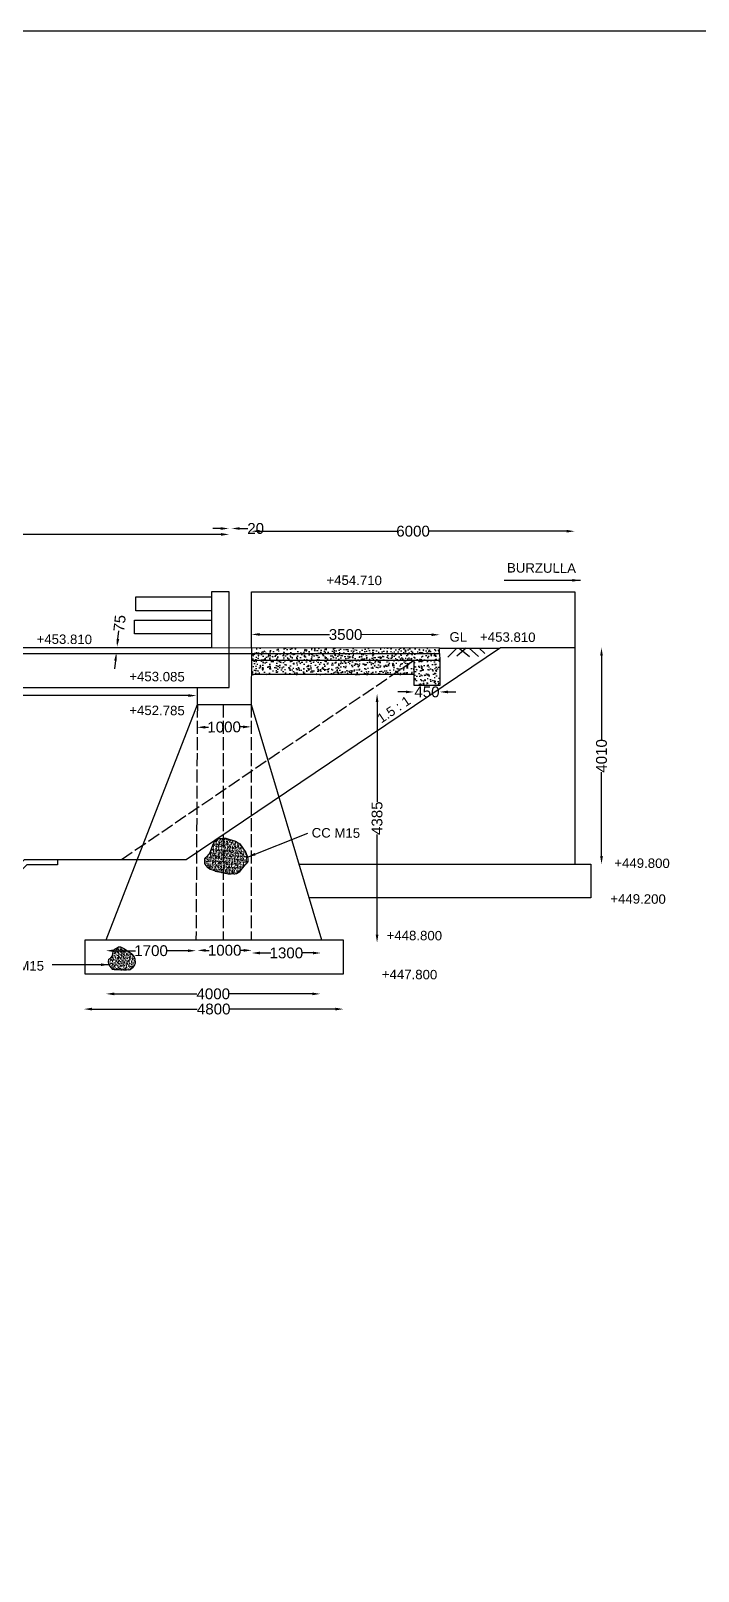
# Model space of a CAD drawing. Header units: millimetres. Extents: x 3893 to 82843, y 1293 to 64748.
# Drawn here: x 41381 to 53733, y 36235 to 64748 of the extents above; entities that cross this region are included whole.
import ezdxf

# ---------------------------------------------------------------- set-up
doc = ezdxf.new("R2010")
doc.units = ezdxf.units.MM
doc.header["$MEASUREMENT"] = 0
doc.linetypes.add('ACAD_ISO02W100', pattern=[15, 12, -3])
for name, color, linetype in [('DIMENSION', 7, 'Continuous'), ('DRAWING', 7, 'Continuous'), ('TEXT', 7, 'Continuous')]:
    doc.layers.add(name, color=color, linetype=linetype)
doc.styles.get("Standard").update_dxf_attribs({"font": 'arial.ttf'})
doc.dimstyles.get("Standard").update_dxf_attribs({"dimtxt": 200, "dimasz": 150, "dimexe": 0.18, "dimexo": 0.0625, "dimgap": 0.09, "dimtad": 0, "dimdec": 0, "dimzin": 0, "dimdsep": 46, "dimtxsty": 'Standard', "dimcen": 0.09, "dimse1": 1, "dimse2": 1, "dimadec": 0, "dimazin": 0, "dimtfac": 1, "dimtdec": 0, "dimtofl": 0, "dimtmove": 0, "dimatfit": 3, "dimfxl": 1, "dimtolj": 1, "dimtzin": 0, "dimarcsym": 0})
pattern_1 = [(50, (0, 0), (71.72602, -6.275213), [7.5, -82.5]), (355, (0, 0), (-13.87513, 75.21921), [6, -66]), (100.4514, (5.98, -0.52), (57.85094, 68.943954), [6.37402, -70.11421]), (46.1842, (0, 20), (106.7241, -16.5519), [11.25, -123.75]), (96.6356, (8.89, 18.62), (93.46627, 97.41179), [9.56103, -105.1713]), (351.1842, (0, 20), (93.4662, 97.41186), [9, -99]), (21, (10, 15), (59.690705, -40.26189), [7.5, -82.5]), (326, (10, 15), (24.33153, 72.515005), [6, -66]), (71.4514, (14.974, 11.645), (84.02226, 32.25305), [6.37402, -70.11421]), (37.5, (0, 0), (1.215986, 33.289385), [0, -65.2, 0, -67, 0, -66.25]), (7.5, (0, 0), (26.306954, 39.441171), [0, -38.2, 0, -63.7, 0, -25.25]), (327.5, (-22.3, 0), (53.382244, -2.255487), [0, -25, 0, -78, 0, -103.5]), (317.5, (-32.3, 0), (58.318617, 10.010498), [0, -32.5, 0, -51.8, 0, -73.5])]

# ---------------------------------------------------------------- blocks, each defined once
blk = doc.blocks.new('*D87')
at = {"layer": 'Defpoints', "color": 0, "transparency": 16777216}
for p in [(35470, 52455), (44448, 52455), (44448, 52443)]:
    blk.add_point(p, dxfattribs=at)
at = {"layer": 'DIMENSION', "color": 0, "lineweight": -2, "transparency": 16777216}
for p, q in [((35620, 52443), (39661, 52443)), ((44298, 52443), (40257, 52443))]:
    blk.add_line(p, q, dxfattribs=at)
at = {"layer": 'DIMENSION', "color": 0, "transparency": 16777216}
for points in [[(35620, 52468), (35620, 52418), (35470, 52443)], [(44298, 52468), (44298, 52418), (44448, 52443)]]:
    blk.add_solid(points, dxfattribs=at)
at = {"layer": 'DIMENSION', "color": 0, "transparency": 16777216, "insert": (39959, 52443), "char_height": 200, "attachment_point": 5}
blk.add_mtext('\\A1;9000', dxfattribs=at)
blk = doc.blocks.new('*D88')
at = {"layer": 'Defpoints', "color": 0, "transparency": 16777216}
for p in [(44461, 51787), (45459, 51864), (45459, 51795)]:
    blk.add_point(p, dxfattribs=at)
at = {"layer": 'DIMENSION', "color": 0, "lineweight": -2, "transparency": 16777216}
for p, q in [((44610, 51857), (44670, 51857)), ((45309, 51863), (45248, 51862))]:
    blk.add_line(p, q, dxfattribs=at)
at = {"layer": 'DIMENSION', "color": 0, "transparency": 16777216}
for points in [[(44610, 51882), (44610, 51832), (44460, 51855)], [(45309, 51888), (45309, 51838), (45459, 51864)]]:
    blk.add_solid(points, dxfattribs=at)
at = {"layer": 'DIMENSION', "color": 0, "transparency": 16777216, "insert": (44959, 51860), "char_height": 200, "attachment_point": 5, "rotation": 0.4836}
blk.add_mtext('\\A1;1000', dxfattribs=at)
blk = doc.blocks.new('*D89')
at = {"layer": 'Defpoints', "color": 0, "transparency": 16777216}
for p in [(45465, 53326), (48947, 53568), (48947, 53319)]:
    blk.add_point(p, dxfattribs=at)
at = {"layer": 'DIMENSION', "color": 0, "lineweight": -2, "transparency": 16777216}
for p, q in [((45616, 53575), (46908, 53572)), ((48797, 53569), (47505, 53571))]:
    blk.add_line(p, q, dxfattribs=at)
at = {"layer": 'DIMENSION', "color": 0, "transparency": 16777216}
for points in [[(45616, 53600), (45616, 53550), (45466, 53575)], [(48798, 53594), (48797, 53544), (48947, 53568)]]:
    blk.add_solid(points, dxfattribs=at)
at = {"layer": 'DIMENSION', "color": 0, "transparency": 16777216, "insert": (47207, 53572), "char_height": 200, "attachment_point": 5, "rotation": 359.8912}
blk.add_mtext('\\A1;3500', dxfattribs=at)
blk = doc.blocks.new('*D90')
at = {"layer": 'Defpoints', "color": 0, "transparency": 16777216}
for p in [(51447, 55485), (45465, 54365), (51447, 54365)]:
    blk.add_point(p, dxfattribs=at)
at = {"layer": 'DIMENSION', "color": 0, "lineweight": -2, "transparency": 16777216}
for p, q in [((45615, 55485), (48157, 55485)), ((51297, 55485), (48755, 55485))]:
    blk.add_line(p, q, dxfattribs=at)
at = {"layer": 'DIMENSION', "color": 0, "transparency": 16777216}
for points in [[(45615, 55510), (45615, 55460), (45465, 55485)], [(51297, 55510), (51297, 55460), (51447, 55485)]]:
    blk.add_solid(points, dxfattribs=at)
at = {"layer": 'DIMENSION', "color": 0, "transparency": 16777216, "insert": (48456, 55485), "char_height": 200, "attachment_point": 5}
blk.add_mtext('\\A1;6000', dxfattribs=at)
blk = doc.blocks.new('*D91')
at = {"layer": 'Defpoints', "color": 0, "transparency": 16777216}
for p in [(45051, 55426), (34858, 54369), (45051, 54366)]:
    blk.add_point(p, dxfattribs=at)
at = {"layer": 'DIMENSION', "color": 0, "lineweight": -2, "transparency": 16777216}
for p, q in [((35009, 55429), (39588, 55428)), ((44901, 55426), (40322, 55427))]:
    blk.add_line(p, q, dxfattribs=at)
at = {"layer": 'DIMENSION', "color": 0, "transparency": 16777216}
for points in [[(35009, 55454), (35009, 55404), (34859, 55429)], [(44901, 55451), (44901, 55401), (45051, 55426)]]:
    blk.add_solid(points, dxfattribs=at)
at = {"layer": 'DIMENSION', "color": 0, "transparency": 16777216, "insert": (39955, 55427), "char_height": 200, "attachment_point": 5, "rotation": 359.9842}
blk.add_mtext('\\A1;10180', dxfattribs=at)
blk = doc.blocks.new('*D94')
at = {"layer": 'Defpoints', "color": 0, "transparency": 16777216}
for p in [(51447, 53330), (51447, 49321), (51944, 49321)]:
    blk.add_point(p, dxfattribs=at)
at = {"layer": 'DIMENSION', "color": 0, "lineweight": -2, "transparency": 16777216}
for p, q in [((51944, 53180), (51944, 51628)), ((51944, 49471), (51944, 51023))]:
    blk.add_line(p, q, dxfattribs=at)
at = {"layer": 'DIMENSION', "color": 0, "transparency": 16777216}
for points in [[(51919, 53180), (51969, 53180), (51944, 53330)], [(51919, 49471), (51969, 49471), (51944, 49321)]]:
    blk.add_solid(points, dxfattribs=at)
at = {"layer": 'DIMENSION', "color": 0, "transparency": 16777216, "insert": (51944, 51326), "char_height": 200, "attachment_point": 5, "rotation": 90}
blk.add_mtext('\\A1;4010', dxfattribs=at)
blk = doc.blocks.new('*D95')
at = {"layer": 'Defpoints', "color": 0, "transparency": 16777216}
for p in [(47561, 52476), (47561, 47869), (47790, 47869)]:
    blk.add_point(p, dxfattribs=at)
at = {"layer": 'DIMENSION', "color": 0, "lineweight": -2, "transparency": 16777216}
for p, q in [((47790, 52326), (47790, 50476)), ((47790, 48019), (47790, 49869))]:
    blk.add_line(p, q, dxfattribs=at)
at = {"layer": 'DIMENSION', "color": 0, "transparency": 16777216}
for points in [[(47765, 52326), (47815, 52326), (47790, 52476)], [(47765, 48019), (47815, 48019), (47790, 47869)]]:
    blk.add_solid(points, dxfattribs=at)
at = {"layer": 'DIMENSION', "color": 0, "transparency": 16777216, "insert": (47790, 50173), "char_height": 200, "attachment_point": 5, "rotation": 90}
blk.add_mtext('\\A1;4385', dxfattribs=at)
blk = doc.blocks.new('*D96')
at = {"layer": 'Defpoints', "color": 0, "transparency": 16777216}
for p in [(42775, 46843), (46741, 46921), (46741, 46843)]:
    blk.add_point(p, dxfattribs=at)
at = {"layer": 'DIMENSION', "color": 0, "lineweight": -2, "transparency": 16777216}
for p, q in [((42925, 46921), (44456, 46921)), ((46591, 46921), (45060, 46921))]:
    blk.add_line(p, q, dxfattribs=at)
at = {"layer": 'DIMENSION', "color": 0, "transparency": 16777216}
for points in [[(42925, 46946), (42925, 46896), (42775, 46921)], [(46591, 46946), (46591, 46896), (46741, 46921)]]:
    blk.add_solid(points, dxfattribs=at)
at = {"layer": 'DIMENSION', "color": 0, "transparency": 16777216, "insert": (44758, 46921), "char_height": 200, "attachment_point": 5}
blk.add_mtext('\\A1;4000', dxfattribs=at)
blk = doc.blocks.new('*D97')
at = {"layer": 'Defpoints', "color": 0, "transparency": 16777216}
for p in [(42363, 46640), (47169, 46640), (47169, 46640)]:
    blk.add_point(p, dxfattribs=at)
at = {"layer": 'DIMENSION', "color": 0, "lineweight": -2, "transparency": 16777216}
for p, q in [((42513, 46640), (44463, 46640)), ((47019, 46640), (45068, 46640))]:
    blk.add_line(p, q, dxfattribs=at)
at = {"layer": 'DIMENSION', "color": 0, "transparency": 16777216}
for points in [[(42513, 46665), (42513, 46615), (42363, 46640)], [(47019, 46665), (47019, 46615), (47169, 46640)]]:
    blk.add_solid(points, dxfattribs=at)
at = {"layer": 'DIMENSION', "color": 0, "transparency": 16777216, "insert": (44766, 46640), "char_height": 200, "attachment_point": 5}
blk.add_mtext('\\A1;4800', dxfattribs=at)
blk = doc.blocks.new('*D98')
at = {"layer": 'Defpoints', "color": 0, "transparency": 16777216}
for p in [(42775, 47921), (44438, 47921), (44438, 47720)]:
    blk.add_point(p, dxfattribs=at)
at = {"layer": 'DIMENSION', "color": 0, "lineweight": -2, "transparency": 16777216}
for p, q in [((42925, 47720), (43318, 47720)), ((44288, 47720), (43896, 47720))]:
    blk.add_line(p, q, dxfattribs=at)
at = {"layer": 'DIMENSION', "color": 0, "transparency": 16777216}
for points in [[(42925, 47745), (42925, 47695), (42775, 47720)], [(44288, 47745), (44288, 47695), (44438, 47720)]]:
    blk.add_solid(points, dxfattribs=at)
at = {"layer": 'DIMENSION', "color": 0, "transparency": 16777216, "insert": (43607, 47720), "char_height": 200, "attachment_point": 5}
blk.add_mtext('\\A1;1700', dxfattribs=at)
blk = doc.blocks.new('*D99')
at = {"layer": 'Defpoints', "color": 0, "transparency": 16777216}
for p in [(44467, 47720), (45471, 47727), (45471, 47720)]:
    blk.add_point(p, dxfattribs=at)
at = {"layer": 'DIMENSION', "color": 0, "lineweight": -2, "transparency": 16777216}
for p, q in [((44617, 47727), (44680, 47727)), ((45321, 47727), (45258, 47727))]:
    blk.add_line(p, q, dxfattribs=at)
at = {"layer": 'DIMENSION', "color": 0, "transparency": 16777216}
for points in [[(44617, 47752), (44617, 47702), (44467, 47727)], [(45321, 47752), (45321, 47702), (45471, 47727)]]:
    blk.add_solid(points, dxfattribs=at)
at = {"layer": 'DIMENSION', "color": 0, "transparency": 16777216, "insert": (44969, 47727), "char_height": 200, "attachment_point": 5}
blk.add_mtext('\\A1;1000', dxfattribs=at)
blk = doc.blocks.new('*D100')
at = {"layer": 'Defpoints', "color": 0, "transparency": 16777216}
for p in [(45471, 47727), (46751, 47727), (46751, 47678)]:
    blk.add_point(p, dxfattribs=at)
at = {"layer": 'DIMENSION', "color": 0, "lineweight": -2, "transparency": 16777216}
for p, q in [((45621, 47678), (45822, 47678)), ((46601, 47678), (46400, 47678))]:
    blk.add_line(p, q, dxfattribs=at)
at = {"layer": 'DIMENSION', "color": 0, "transparency": 16777216}
for points in [[(45621, 47703), (45621, 47653), (45471, 47678)], [(46601, 47703), (46601, 47653), (46751, 47678)]]:
    blk.add_solid(points, dxfattribs=at)
at = {"layer": 'DIMENSION', "color": 0, "transparency": 16777216, "insert": (46111, 47678), "char_height": 200, "attachment_point": 5}
blk.add_mtext('\\A1;1300', dxfattribs=at)
blk = doc.blocks.new('*D101')
at = {"layer": 'Defpoints', "color": 0, "transparency": 16777216}
for p in [(42976, 53341), (43099, 53327), (43087, 53224)]:
    blk.add_point(p, dxfattribs=at)
at = {"layer": 'DIMENSION', "color": 0, "lineweight": -2, "transparency": 16777216}
for p, q in [((42993, 53490), (43009, 53639)), ((42949, 53089), (42932, 52939))]:
    blk.add_line(p, q, dxfattribs=at)
at = {"layer": 'DIMENSION', "color": 0, "transparency": 16777216}
for points in [[(42968, 53493), (43018, 53487), (42976, 53341)], [(42924, 53091), (42973, 53086), (42965, 53238)]]:
    blk.add_solid(points, dxfattribs=at)
at = {"layer": 'DIMENSION', "color": 0, "transparency": 16777216, "insert": (43025, 53781), "char_height": 200, "attachment_point": 5, "rotation": 83.702}
blk.add_mtext('\\A1;75', dxfattribs=at)
blk = doc.blocks.new('*D109')
at = {"layer": 'Defpoints', "color": 0, "transparency": 16777216}
for p in [(48475, 52632), (48950, 52632), (48950, 52510)]:
    blk.add_point(p, dxfattribs=at)
at = {"layer": 'DIMENSION', "color": 0, "lineweight": -2, "transparency": 16777216}
for p, q in [((48325, 52510), (48175, 52510)), ((49100, 52510), (49250, 52510))]:
    blk.add_line(p, q, dxfattribs=at)
at = {"layer": 'DIMENSION', "color": 0, "transparency": 16777216}
for points in [[(48325, 52535), (48325, 52485), (48475, 52510)], [(49100, 52535), (49100, 52485), (48950, 52510)]]:
    blk.add_solid(points, dxfattribs=at)
at = {"layer": 'DIMENSION', "color": 0, "transparency": 16777216, "insert": (48713, 52510), "char_height": 200, "attachment_point": 5}
blk.add_mtext('\\A1;450', dxfattribs=at)
blk = doc.blocks.new('*D116')
at = {"color": 0, "lineweight": -2, "transparency": 16777216}
for p, q in [((44898, 55535), (44748, 55535)), ((45248, 55535), (45398, 55535))]:
    blk.add_line(p, q, dxfattribs=at)
at = {"color": 0, "transparency": 16777216}
for points in [[(44898, 55560), (44898, 55510), (45048, 55535)], [(45248, 55560), (45248, 55510), (45098, 55535)]]:
    blk.add_solid(points, dxfattribs=at)
at = {"layer": 'Defpoints', "color": 0, "transparency": 16777216}
for p in [(45048, 55424), (45098, 55535), (45098, 55424)]:
    blk.add_point(p, dxfattribs=at)
at = {"color": 0, "transparency": 16777216, "insert": (45543, 55535), "char_height": 200, "attachment_point": 5}
blk.add_mtext('\\A1;20', dxfattribs=at)

msp = doc.modelspace()

# ---------------------------------------------------------------- hatches: boundary and pattern name
at = {"layer": 'DRAWING'}
h = msp.add_hatch(dxfattribs=at)
h.set_pattern_fill('AR-CONC', color=256, scale=25, style=0)
h.set_pattern_definition([(50, (0, 0), (179.31505, -15.68803), [18.75, -206.25]), (355, (0, 0), (-34.68783, 188.04803), [15, -165]), (100.4514, (14.94, -1.3), (144.62735, 172.3599), [15.93505, -175.28553]), (46.1842, (0, 50), (266.81026, -41.37975), [28.125, -309.375]), (96.6356, (22.23, 46.55), (233.6657, 243.5295), [23.9026, -262.9282]), (351.1842, (0, 50), (233.6655, 243.5297), [22.5, -247.5]), (21, (25, 37.5), (149.22676, -100.65472), [18.75, -206.25]), (326, (25, 37.5), (60.82883, 181.2875), [15, -165]), (71.4514, (37.44, 29.11), (210.05566, 80.63262), [15.93505, -175.28553]), (37.5, (0, 0), (3.039964, 83.223463), [0, -163, 0, -167.5, 0, -165.625]), (7.5, (0, 0), (65.76738, 98.60293), [0, -95.5, 0, -159.25, 0, -63.125]), (327.5, (-55.75, 0), (133.45561, -5.63872), [0, -62.5, 0, -195, 0, -258.75]), (317.5, (-80.75, 0), (145.79654, 25.02625), [0, -81.25, 0, -129.5, 0, -183.75])])
h.paths.add_polyline_path([(48475.5, 53099.4), (45463.9, 53099.4), (45462.4, 52831.4), (48475.5, 52831.4)])
h.paths.add_polyline_path([(48947, 53224.1), (45464.6, 53224.1), (45463.9, 53099.4), (48950.2, 53099.4)])
h.paths.add_polyline_path([(48947, 53319.3), (45465.1, 53325.9), (45464.6, 53224.1), (48947, 53224.1)])
h.paths.add_polyline_path([(48950.2, 53099.4), (48475.5, 53099.4), (48475.5, 52632.1), (48950.2, 52632.1)])
h = msp.add_hatch(dxfattribs=at)
h.set_pattern_fill('AR-CONC', color=256, scale=10, style=0)
h.set_pattern_definition(pattern_1)
h.paths.add_polyline_path([(45248.5, 49696.6), (45171.8, 49748.6), (45048.6, 49786.9), (44991.2, 49803.3), (44941.9, 49803.3), (44939.8, 49802.8), (44939.8, 49158.7), (45032.2, 49138.8), (45089.7, 49136), (45185.5, 49141.5), (45237.5, 49177), (45295, 49245.4), (45333.4, 49294.6), (45369, 49330.2), (45396.3, 49371.2), (45396.3, 49412.2), (45393.6, 49453.2), (45360.7, 49540.8)])
h.paths.add_polyline_path([(44939.8, 49802.8), (44906.3, 49795.1), (44868, 49795.1), (44821.4, 49773.2), (44783.1, 49743.1), (44761.2, 49702.1), (44731.1, 49622.8), (44692.7, 49527.1), (44618.8, 49447.8), (44602.4, 49423.2), (44599.7, 49409.5), (44599.7, 49373.9), (44599.7, 49335.7), (44624.3, 49297.4), (44662.6, 49256.4), (44703.7, 49226.3), (44750.2, 49209.9), (44829.6, 49182.5), (44930.9, 49160.6), (44939.8, 49158.7)])
h = msp.add_hatch(dxfattribs=at)
h.set_pattern_fill('AR-CONC', color=256, scale=10, style=0)
h.set_pattern_definition(pattern_1)
h.paths.add_polyline_path([(43243.5, 47666.8), (43149.9, 47732.3), (43112.5, 47757.2), (43040.7, 47794.6), (43006.4, 47791.5), (42978.3, 47775.9), (42944, 47754.1), (42909.7, 47726), (42900.3, 47676.2), (42891, 47623.2), (42859.8, 47588.9), (42822.3, 47560.8), (42816.1, 47514.1), (42831.7, 47461.1), (42850.4, 47433.1), (42872.3, 47401.9), (42897.2, 47370.7), (42928.4, 47367.6), (42981.5, 47367.6), (43025.1, 47364.5), (43093.8, 47358.3), (43153.1, 47358.3), (43218.6, 47367.6), (43262.3, 47401.9), (43299.7, 47458), (43315.3, 47489.2), (43309.1, 47570.2), (43281, 47632.5)])

# ---------------------------------------------------------------- linework, layer by layer
msp.add_lwpolyline([(82842.7, 1293.3), (3892.9, 1293.3), (3892.9, 64747.6), (82842.7, 64747.6)], close=True)
msp.add_lwpolyline([(44463.5, 52275.1), (44463.5, 52593.5)])
for points in [[(14481.6, 54351.6), (14481.6, 52593.5), (45051.1, 52593.5), (45051.1, 54365.8), (44724.3, 54365.8), (44724.3, 53327.3), (11986.5, 53327.3), (8037.9, 53327.3), (8037.9, 54351.1), (14056, 54351.1), (14054.6, 52293.4)], [(44724.3, 54009.3), (43327.4, 54009.3), (43327.4, 54268.9), (44724.3, 54268.9)], [(45465.1, 53325.9), (45465.1, 54364.9), (51447, 54364.9), (51447, 49321.4)], [(44724.3, 53586.4), (43297.7, 53586.4), (43297.7, 53838.7), (44724.3, 53838.7)], [(9289.4, 53327.3), (15190.7, 49373), (18188.9, 49373), (23749.9, 43774.2), (35649, 43774.2), (41262.6, 49409.3), (41877.2, 49409.3), (41877.2, 49308.3), (41309.3, 49308.3), (35688.3, 43650.5), (26385.7, 43650.5), (23703.1, 43650.5), (19926.7, 47470.3), (18126.5, 49293.8), (17566.4, 49293.8), (17566.4, 49373)], [(10543.3, 53224.1), (48947, 53224.1), (48947, 53319.3), (44724.3, 53327.3)], [(41877.2, 49409.3), (44253.6, 49409.3), (50074.8, 53330.4), (51447, 53330.4)], [(45465.1, 53325.9), (45459.4, 52275.1)], [(48947, 53319.3), (50058.3, 53319.3)], [(49266.1, 53319.3), (49101.9, 53156.8)], [(49440.1, 53319.3), (49266.1, 53170)], [(49312.1, 53319.3), (49499.3, 53166.7)], [(49496, 53319.3), (49666.7, 53163.4)], [(49679.9, 53319.3), (49785, 53219.2)], [(45463.9, 53099.4), (48950.2, 53099.4), (48950.2, 52632.1), (48475.5, 52632.1), (48475.5, 53099.4)], [(48947, 53224.1), (48950.2, 53099.4)], [(48475.5, 52831.4), (45462.4, 52831.4)], [(42775, 47921.4), (44463.5, 52275.1), (45459.4, 52275.1), (46758.3, 47921.4)], [(46340.6, 49321.4), (51747.9, 49321.4), (51747.9, 48700.5), (46525.8, 48700.5)]]:
    msp.add_lwpolyline(points, dxfattribs=at)
at = {"layer": 'DRAWING', "linetype": 'ACAD_ISO02W100', "ltscale": 20}
for points in [[(43061.5, 49409.3), (48475.5, 53099.4)], [(44463.5, 52275.1), (44438.3, 47921.4)], [(44939.8, 52275.1), (44939.8, 47921.4)], [(45459.4, 52275.1), (45459.4, 47921.4)]]:
    msp.add_lwpolyline(points, dxfattribs=at)
at = {"layer": 'DRAWING'}
for points in [[(44618.8, 49447.8), (44692.7, 49527.1), (44731.1, 49622.8), (44761.2, 49702.1), (44783.1, 49743.1), (44821.4, 49773.2), (44868, 49795.1), (44906.3, 49795.1), (44941.9, 49803.3), (44991.2, 49803.3), (45048.6, 49786.9), (45171.8, 49748.6), (45248.5, 49696.6), (45360.7, 49540.8), (45393.6, 49453.2), (45396.3, 49412.2), (45396.3, 49371.2), (45369, 49330.2), (45333.4, 49294.6), (45295, 49245.4), (45237.5, 49177), (45185.5, 49141.5), (45089.7, 49136), (45032.2, 49138.8), (44930.9, 49160.6), (44829.6, 49182.5), (44750.2, 49209.9), (44703.7, 49226.3), (44662.6, 49256.4), (44624.3, 49297.4), (44599.7, 49335.7), (44599.7, 49373.9), (44599.7, 49409.5), (44602.4, 49423.2)], [(42385.3, 47921.4), (47162.4, 47921.4), (47162.4, 47287.1), (42385.3, 47287.1)], [(42850.4, 47433.1), (42831.7, 47461.1), (42816.1, 47514.1), (42822.3, 47560.8), (42859.8, 47588.9), (42891, 47623.2), (42900.3, 47676.2), (42909.7, 47726), (42944, 47754.1), (42978.3, 47775.9), (43006.4, 47791.5), (43040.7, 47794.6), (43112.5, 47757.2), (43149.9, 47732.3), (43243.5, 47666.8), (43281, 47632.5), (43309.1, 47570.2), (43315.3, 47489.2), (43299.7, 47458), (43262.3, 47401.9), (43218.6, 47367.6), (43153.1, 47358.3), (43093.8, 47358.3), (43025.1, 47364.5), (42981.5, 47367.6), (42928.4, 47367.6), (42897.2, 47370.7), (42872.3, 47401.9)]]:
    msp.add_lwpolyline(points, close=True, dxfattribs=at)

# ---------------------------------------------------------------- texts
at = {"layer": 'TEXT'}
for s, rotation, p in [('BURZULLA', 359.594, (50194.1, 54721.1)), ('+454.710', 359.594, (46852.5, 54493.3)), ('GL', 359.594, (49130.2, 53441.9)), ('+453.810', 359.594, (49695.7, 53441.9)), ('+453.810', 359.594, (41487.4, 53401.8)), ('+453.085', 359.594, (43203.6, 52710.4)), ('+452.785', 359.594, (43203.6, 52084.2)), ('1.5 : 1', 34.02651, (47867.5, 51924.1)), ('CC M15', 359.594, (46579.2, 49816.5)), ('+449.800', 359.594, (52180.5, 49257.3)), ('+449.200', 359.594, (52106.8, 48594.9)), ('+448.800', 359.594, (47965.9, 47917.9)), ('CC M15', 359.594, (40728.8, 47358.4)), ('+447.800', 359.594, (47877.4, 47196.6))]:
    msp.add_text(s, height=175, rotation=rotation, dxfattribs=at).set_placement(p)

# ---------------------------------------------------------------- dimensions: what is measured, and where the dimension line sits
dim = msp.add_linear_dim(base=(45098.2, 55534.7), p1=(45048.1, 55424.4), p2=(45098.2, 55424.4), text='20', dimstyle='Standard')
dim.commit()
dim.dimension.update_dxf_attribs({"geometry": '*D116', "text_midpoint": (45542.9, 55534.7)})
at = {"layer": 'DIMENSION'}
for p1, p2, distance, text, picture, middle in [((45465.1, 54364.9), (51447, 54364.9), 1119.9, '6000', '*D90', (48456.1, 55484.8)), ((34858.3, 54368.7), (45051.1, 54365.8), 1060.2, '10180', '*D91', (39955, 55427.5)), ((43087.4, 53224.1), (43098.8, 53327.3), 123.2, '75', '*D101', (43025, 53781.4)), ((45465.1, 53325.9), (48947, 53319.3), 249.1, '3500', '*D89', (47206.5, 53571.7)), ((51447, 53330.4), (51447, 49321.4), 497.3, '4010', '*D94', (51944.3, 51325.9)), ((35469.8, 52454.5), (44448.2, 52454.5), -11.8, '9000', '*D87', (39959, 52442.7)), ((47561.4, 52476.3), (47561.4, 47868.9), 228.6, '4385', '*D95', (47789.9, 50172.6)), ((48475.5, 52632.1), (48950.2, 52632.1), -122.3, '450', '*D109', (48712.8, 52509.8)), ((44460.7, 51787), (45459.4, 51795.4), 68.4, '1000', '*D88', (44959.5, 51859.7)), ((42775, 47921.4), (44438.3, 47921.4), -201.7, '1700', '*D98', (43606.7, 47719.7)), ((44467, 47719.7), (45471.4, 47719.7), 6.9, '1000', '*D99', (44969.2, 47726.5)), ((45471.4, 47726.5), (46751, 47726.5), -48.1, '1300', '*D100', (46111.2, 47678.4)), ((42775, 46843.5), (46740.9, 46843.5), 77.6, '4000', '*D96', (44757.9, 46921.1)), ((42362.8, 46640.4), (47169, 46640.4), 0, '4800', '*D97', (44765.9, 46640.4))]:
    dim = msp.add_aligned_dim(p1=p1, p2=p2, distance=distance, text=text, dimstyle='Standard', dxfattribs=at)
    dim.commit()
    dim.dimension.update_dxf_attribs({"geometry": picture, "text_midpoint": middle})

# ---------------------------------------------------------------- leaders
for points in [[(51552.2, 54575.7), (50144.2, 54575.7)], [(45393.6, 49453.2), (46508.7, 49897.3)], [(42831.7, 47461.1), (41776.1, 47461.1)]]:
    msp.add_leader(points, dimstyle='Standard', override={"dimgap": 0.09, "dimtad": 0}, dxfattribs=at)

doc.saveas('drawing.dxf')
